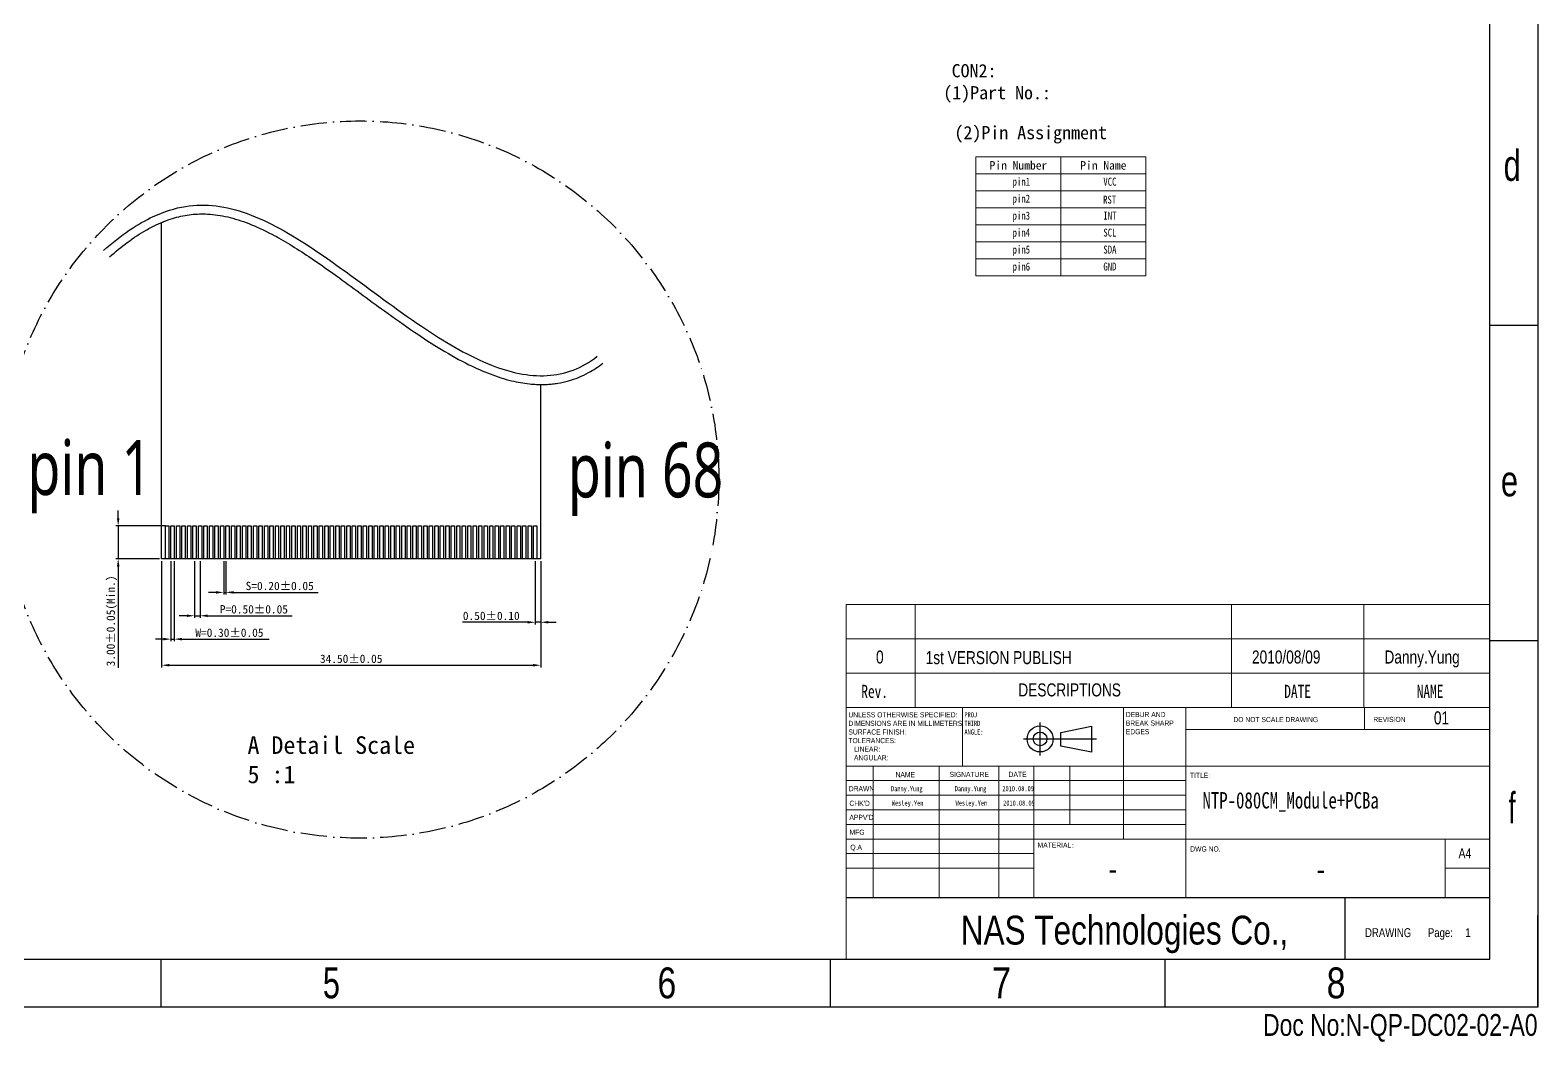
# Model space of a CAD drawing. Header units: millimetres. Extents: x 4747 to 6005, y -1475 to -549.
# Drawn here: x 5319 to 6005, y -1475 to -1014 of the extents above; entities that cross this region are included whole.
import ezdxf
from ezdxf.enums import TextEntityAlignment as Align

# ---------------------------------------------------------------- set-up
doc = ezdxf.new("R2010")
doc.units = ezdxf.units.MM
doc.linetypes.add('ACAD_ISO10W100', pattern=[18, 12, -3, 0, -3])
for name, color, linetype in [('ddim', 3, 'Continuous'), ('FPC', 3, 'Continuous'), ('pad', 2, 'Continuous')]:
    doc.layers.add(name, color=color, linetype=linetype)
doc.layers.add('Outline', color=255, linetype='Continuous', lineweight=0)
doc.styles.add('SEACAD_arial_ttf', font='ARIAL.TTF', dxfattribs={"height": 0.2})
doc.styles.add('SLDTEXTSTYLE0', font='TXT', dxfattribs={"width": 0.75})
doc.styles.add('型式1', font='MSJH.TTF', dxfattribs={"width": 0.75})
doc.dimstyles.new('5倍', dxfattribs={"dimtxt": 3.8, "dimasz": 3.5, "dimexe": 1, "dimexo": 1, "dimgap": 1, "dimtad": 1, "dimlfac": 0.2, "dimzin": 0, "dimdsep": 46, "dimtxsty": 'Standard', "dimcen": 0, "dimclrd": 256, "dimclre": 256, "dimclrt": 256, "dimadec": 0, "dimazin": 0, "dimtfac": 1, "dimtmove": 0, "dimatfit": 0, "dimfxl": 1.25, "dimtolj": 1, "dimtzin": 0, "dimarcsym": 0})

# ---------------------------------------------------------------- blocks, each defined once
blk = doc.blocks.new('SW_NOTE_0')
at = {"color": 0, "linetype": 'Continuous', "lineweight": 0, "char_height": 1.5, "attachment_point": 1, "style": 'SLDTEXTSTYLE0'}
for s, insert in [('{\\f@Arial Unicode MS|b0|i0|c0|p34;UNLESS OTHERWISE SPECIFIED:}', (0, 1.93)), ('{\\f@Arial Unicode MS|b0|i0|c0|p34;SURFACE FINISH:}', (0, -3.07)), ('{\\f@Arial Unicode MS|b0|i0|c0|p34;DIMENSIONS ARE IN MILLIMETERS}', (0, -0.57)), ('{\\f@Arial Unicode MS|b0|i0|c0|p34;TOLERANCES:}', (0, -5.57)), ('{\\f@Arial Unicode MS|b0|i0|c0|p34;   LINEAR:}', (0, -8.07)), ('{\\f@Arial Unicode MS|b0|i0|c0|p34;   ANGULAR:}', (0, -10.57))]:
    blk.add_mtext(s, dxfattribs=dict(at, insert=insert))
blk = doc.blocks.new('SW_NOTE_1')
at = {"color": 0, "linetype": 'Continuous', "lineweight": 0, "char_height": 1.5, "attachment_point": 1, "style": 'SLDTEXTSTYLE0'}
for s, insert in [('{\\f@Arial Unicode MS|b0|i0|c0|p34;DEBUR AND }', (0, 1.93)), ('{\\f@Arial Unicode MS|b0|i0|c0|p34;BREAK SHARP }', (0, -0.57)), ('{\\f@Arial Unicode MS|b0|i0|c0|p34;EDGES}', (0, -3.07))]:
    blk.add_mtext(s, dxfattribs=dict(at, insert=insert))
blk = doc.blocks.new('*D17')
at = {"layer": 'ddim', "lineweight": -2}
for p, q in [((5378.44, -1255.74), (5378.44, -1304.16)), ((5550.94, -1255.74), (5550.94, -1304.16)), ((5381.94, -1303.16), (5547.44, -1303.16))]:
    blk.add_line(p, q, dxfattribs=at)
at = {"layer": 'ddim'}
for points in [[(5381.94, -1302.58), (5381.94, -1303.74), (5378.44, -1303.16)], [(5547.44, -1302.58), (5547.44, -1303.74), (5550.94, -1303.16)]]:
    blk.add_solid(points, dxfattribs=at)
at = {"layer": 'Defpoints', "color": 0}
for p in [(5378.44, -1254.74), (5550.94, -1254.74), (5550.94, -1303.16)]:
    blk.add_point(p, dxfattribs=at)
at = {"layer": 'ddim', "insert": (5464.69, -1300.26), "char_height": 3.8, "attachment_point": 5}
blk.add_mtext('\\A1;34.50±0.05', dxfattribs=at)
blk = doc.blocks.new('*D18')
at = {"layer": 'ddim', "lineweight": -2}
for p, q in [((5382.69, -1255.74), (5382.69, -1292.28)), ((5384.19, -1255.74), (5384.19, -1292.28)), ((5379.19, -1291.28), (5375.69, -1291.28)), ((5382.69, -1291.28), (5384.19, -1291.28)), ((5387.69, -1291.28), (5427.39, -1291.28))]:
    blk.add_line(p, q, dxfattribs=at)
at = {"layer": 'ddim'}
for points in [[(5379.19, -1290.7), (5379.19, -1291.87), (5382.69, -1291.28)], [(5387.69, -1290.7), (5387.69, -1291.87), (5384.19, -1291.28)]]:
    blk.add_solid(points, dxfattribs=at)
at = {"layer": 'Defpoints', "color": 0}
for p in [(5382.69, -1254.74), (5384.19, -1254.74), (5384.19, -1291.28)]:
    blk.add_point(p, dxfattribs=at)
at = {"layer": 'ddim', "insert": (5409.29, -1288.38), "char_height": 3.8, "attachment_point": 5}
blk.add_mtext('\\A1;W=0.30±0.05', dxfattribs=at)
blk = doc.blocks.new('*D19')
at = {"layer": 'ddim', "lineweight": -2}
for p, q in [((5393.44, -1255.74), (5393.44, -1281.64)), ((5395.94, -1255.74), (5395.94, -1281.64)), ((5389.94, -1280.64), (5386.44, -1280.64)), ((5393.44, -1280.64), (5395.94, -1280.64)), ((5399.44, -1280.64), (5437.87, -1280.64))]:
    blk.add_line(p, q, dxfattribs=at)
at = {"layer": 'ddim'}
for points in [[(5389.94, -1280.06), (5389.94, -1281.23), (5393.44, -1280.64)], [(5399.44, -1280.06), (5399.44, -1281.23), (5395.94, -1280.64)]]:
    blk.add_solid(points, dxfattribs=at)
at = {"layer": 'Defpoints', "color": 0}
for p in [(5393.44, -1254.74), (5395.94, -1254.74), (5395.94, -1280.64)]:
    blk.add_point(p, dxfattribs=at)
at = {"layer": 'ddim', "insert": (5420.41, -1277.74), "char_height": 3.8, "attachment_point": 5}
blk.add_mtext('\\A1;P=0.50±0.05', dxfattribs=at)
blk = doc.blocks.new('*D20')
at = {"layer": 'ddim', "lineweight": -2}
for p, q in [((5406.69, -1255.74), (5406.69, -1271)), ((5407.69, -1255.74), (5407.69, -1271)), ((5403.19, -1270), (5399.69, -1270)), ((5406.69, -1270), (5407.69, -1270)), ((5411.19, -1270), (5449.62, -1270))]:
    blk.add_line(p, q, dxfattribs=at)
at = {"layer": 'ddim'}
for points in [[(5403.19, -1269.42), (5403.19, -1270.58), (5406.69, -1270)], [(5411.19, -1269.42), (5411.19, -1270.58), (5407.69, -1270)]]:
    blk.add_solid(points, dxfattribs=at)
at = {"layer": 'Defpoints', "color": 0}
for p in [(5406.69, -1254.74), (5407.69, -1254.74), (5407.69, -1270)]:
    blk.add_point(p, dxfattribs=at)
at = {"layer": 'ddim', "insert": (5432.16, -1267.1), "char_height": 3.8, "attachment_point": 5}
blk.add_mtext('\\A1;S=0.20±0.05', dxfattribs=at)
blk = doc.blocks.new('*D21')
at = {"layer": 'ddim', "lineweight": -2}
for p, q in [((5358.68, -1236.24), (5358.68, -1232.74)), ((5380.19, -1239.74), (5357.68, -1239.74)), ((5358.68, -1239.74), (5358.68, -1254.74)), ((5377.44, -1254.74), (5357.68, -1254.74)), ((5358.68, -1258.24), (5358.68, -1304.28))]:
    blk.add_line(p, q, dxfattribs=at)
at = {"layer": 'ddim'}
for points in [[(5358.09, -1236.24), (5359.26, -1236.24), (5358.68, -1239.74)], [(5358.09, -1258.24), (5359.26, -1258.24), (5358.68, -1254.74)]]:
    blk.add_solid(points, dxfattribs=at)
at = {"layer": 'Defpoints', "color": 0}
for p in [(5381.19, -1239.74), (5358.68, -1254.74), (5378.44, -1254.74)]:
    blk.add_point(p, dxfattribs=at)
at = {"layer": 'ddim', "insert": (5355.78, -1283.01), "char_height": 3.8, "attachment_point": 5, "rotation": 90}
blk.add_mtext('\\A1;3.00±0.05(Min.)', dxfattribs=at)
blk = doc.blocks.new('*D22')
at = {"layer": 'ddim', "lineweight": -2}
for p, q in [((5548.44, -1255.74), (5548.44, -1284.61)), ((5550.94, -1255.74), (5550.94, -1284.61)), ((5544.94, -1283.61), (5515.37, -1283.61)), ((5550.94, -1283.61), (5548.44, -1283.61)), ((5554.44, -1283.61), (5557.94, -1283.61))]:
    blk.add_line(p, q, dxfattribs=at)
at = {"layer": 'ddim'}
for points in [[(5544.94, -1283.03), (5544.94, -1284.19), (5548.44, -1283.61)], [(5554.44, -1283.03), (5554.44, -1284.19), (5550.94, -1283.61)]]:
    blk.add_solid(points, dxfattribs=at)
at = {"layer": 'Defpoints', "color": 0}
for p in [(5548.44, -1254.74), (5550.94, -1254.74), (5550.94, -1283.61)]:
    blk.add_point(p, dxfattribs=at)
at = {"layer": 'ddim', "insert": (5528.41, -1280.71), "char_height": 3.8, "attachment_point": 5}
blk.add_mtext('\\A1;0.50±0.10', dxfattribs=at)

msp = doc.modelspace()

# ---------------------------------------------------------------- linework, layer by layer
at = {"color": 7, "linetype": 'Continuous', "ltscale": 25.4}
for p, q in [((5982.677, -1436.935), (5982.677, -572.794)), ((5982.677, -1148.368), (6004.569, -1148.368)), ((5982.677, -1291.867), (6004.569, -1291.867)), ((5778.12, -1344.214), (5778.12, -1329.24)), ((5770.633, -1336.727), (5803.701, -1336.727)), ((5787.479, -1333.727), (5801.518, -1330.919)), ((5787.479, -1339.966), (5787.479, -1333.727)), ((5801.518, -1330.919), (5801.518, -1342.774)), ((5801.518, -1342.774), (5787.479, -1339.966)), ((5689.952, -1408.859), (5982.677, -1408.859)), ((4769.136, -1436.935), (5982.677, -1436.935)), ((5378.09, -1436.935), (5378.09, -1458.827)), ((5682.6, -1436.935), (5682.6, -1458.827)), ((5834.855, -1436.935), (5834.855, -1458.827))]:
    msp.add_line(p, q, dxfattribs=at)
at = {"color": 7, "linetype": 'Continuous', "lineweight": 0}
for p, q in [((5689.952, -1275.553), (5689.952, -1436.935)), ((5689.952, -1275.553), (5982.677, -1275.553)), ((5721.226, -1275.553), (5721.226, -1322.464)), ((5865.12, -1275.553), (5865.12, -1322.464)), ((5925.385, -1275.553), (5925.385, -1322.464)), ((5689.952, -1291.19), (5982.677, -1291.19)), ((5689.952, -1306.827), (5982.677, -1306.827)), ((5689.952, -1322.464), (5982.677, -1322.464)), ((5742.805, -1349.047), (5742.805, -1322.464)), ((5815.987, -1322.464), (5815.987, -1382.276)), ((5844.446, -1322.464), (5844.446, -1408.859)), ((5925.759, -1332.433), (5925.759, -1322.464)), ((5982.677, -1332.433), (5844.446, -1332.433)), ((5982.677, -1349.047), (5689.952, -1349.047)), ((5702.149, -1349.047), (5702.149, -1408.859)), ((5732.158, -1349.047), (5732.158, -1408.859)), ((5759.379, -1349.047), (5759.379, -1408.859)), ((5775.33, -1408.859), (5775.33, -1349.047)), ((5791.593, -1375.63), (5791.593, -1349.047)), ((5844.446, -1355.693), (5689.952, -1355.693)), ((5844.446, -1362.338), (5689.952, -1362.338)), ((5844.446, -1368.984), (5689.952, -1368.984)), ((5844.446, -1375.63), (5689.952, -1375.63)), ((5775.33, -1382.276), (5689.952, -1382.276)), ((5775.33, -1382.276), (5982.677, -1382.276)), ((5962.349, -1408.859), (5962.349, -1382.276)), ((5775.33, -1388.922), (5689.952, -1388.922)), ((5775.33, -1395.567), (5689.952, -1395.567)), ((5982.677, -1395.567), (5962.349, -1395.567))]:
    msp.add_line(p, q, dxfattribs=at)
for p, q in [((5916.983, -1436.935), (5916.983, -1408.859)), ((6004.569, -1458.827), (6004.569, -1417.086)), ((6004.569, -1458.827), (4747.244, -1458.827))]:
    msp.add_line(p, q)
at = {"color": 7, "linetype": 'Continuous', "ltscale": 25.4}
msp.add_lwpolyline([(4747.244, -550.902), (6004.569, -550.902), (6004.569, -1458.827), (4747.244, -1458.827)], close=True, dxfattribs=at)
at = {"color": 2, "linetype": 'ACAD_ISO10W100'}
msp.add_circle((5468.728, -1218.646), 163.211, dxfattribs=at)
at = {"color": 7, "linetype": 'Continuous', "ltscale": 25.4}
for radius in [5.927, 3.12]:
    msp.add_circle((5778.12, -1336.727), radius, dxfattribs=at)
for points, knots in [([(5352.049, -1114.36), (5360.13, -1107.167), (5367.623, -1102.207), (5384.839, -1094.209), (5393.913, -1093.019), (5412.475, -1095.248), (5422.059, -1098.863), (5442.44, -1109.981), (5453.247, -1117.513), (5475.745, -1133.908), (5487.32, -1142.674), (5508.755, -1156.896), (5518.601, -1162.674), (5536.819, -1169.815), (5545.245, -1171.806), (5561.81, -1170.863), (5569.858, -1168.004), (5576.657, -1162.553)], [1.0969539, 1.0969539, 1.0969539, 1.0969539, 1.5590917, 1.5590917, 2.2389278, 2.2389278, 2.9187639, 2.9187639, 3.5986, 3.5986, 4.2784361, 4.2784361, 4.8578182, 4.8578182, 5.3386984, 5.3386984, 5.787912, 5.787912, 5.787912, 5.787912]), ([(5354.708, -1117.348), (5357.497, -1114.865), (5360.202, -1112.668), (5365.79, -1108.538), (5368.649, -1106.678), (5373.051, -1104.179), (5374.661, -1103.35), (5376.932, -1102.292), (5377.628, -1101.984), (5378.999, -1101.405), (5379.678, -1101.133), (5381.695, -1100.37), (5383.013, -1099.93), (5386.909, -1098.801), (5389.423, -1098.303), (5394.391, -1097.743), (5396.845, -1097.681), (5400.829, -1097.889), (5402.348, -1098.038), (5405.398, -1098.477), (5406.939, -1098.768), (5411.618, -1099.857), (5414.812, -1100.868), (5421.501, -1103.484), (5425.002, -1105.109), (5431.294, -1108.423), (5434.042, -1109.993), (5439.652, -1113.402), (5442.512, -1115.239), (5449.515, -1119.913), (5453.706, -1122.855), (5461.528, -1128.483), (5465.138, -1131.131), (5472.423, -1136.489), (5476.102, -1139.199), (5484.315, -1145.158), (5488.863, -1148.396), (5497.531, -1154.289), (5501.642, -1156.97), (5509.915, -1161.984), (5514.077, -1164.314), (5521.446, -1167.948), (5524.634, -1169.362), (5531.08, -1171.828), (5534.354, -1172.885), (5540.349, -1174.337), (5543.05, -1174.823), (5547.923, -1175.328), (5550.082, -1175.426), (5552.809, -1175.37), (5553.362, -1175.349), (5554.314, -1175.297), (5554.717, -1175.27), (5555.519, -1175.205), (5555.92, -1175.167), (5557.123, -1175.035), (5557.924, -1174.926), (5560.322, -1174.53), (5561.914, -1174.177), (5566.645, -1172.848), (5569.739, -1171.6), (5574.94, -1168.757), (5577.103, -1167.322), (5579.159, -1165.673)], [1.0969539, 1.0969539, 1.0969539, 1.0969539, 1.2612269, 1.2612269, 1.4470619, 1.4470619, 1.558135, 1.558135, 1.6073977, 1.6073977, 1.6566604, 1.6566604, 1.7551857, 1.7551857, 1.9522364, 1.9522364, 2.1492871, 2.1492871, 2.2693536, 2.2693536, 2.38942, 2.38942, 2.629553, 2.629553, 2.8790114, 2.8790114, 3.0653239, 3.0653239, 3.2516364, 3.2516364, 3.5139204, 3.5139204, 3.7319485, 3.7319485, 3.9499767, 3.9499767, 4.2155083, 4.2155083, 4.4539066, 4.4539066, 4.6923049, 4.6923049, 4.8719727, 4.8719727, 5.0516404, 5.0516404, 5.1955203, 5.1955203, 5.3080542, 5.3080542, 5.3366269, 5.3366269, 5.3571022, 5.3571022, 5.3775775, 5.3775775, 5.418528, 5.418528, 5.5004291, 5.5004291, 5.6642313, 5.6642313, 5.787912, 5.787912, 5.787912, 5.787912])]:
    msp.add_open_spline(points, degree=3, knots=knots)
at = {"layer": 'FPC'}
for p, q in [((5378.439, -1254.744), (5378.439, -1101.641)), ((5550.939, -1254.744), (5550.939, -1175.391)), ((5550.939, -1254.744), (5378.439, -1254.744))]:
    msp.add_line(p, q, dxfattribs=at)
at = {"layer": 'Outline'}
for p, q in [((5748.944, -1071.814), (5826.2, -1071.814)), ((5748.944, -1071.814), (5748.944, -1125.893)), ((5787.572, -1071.814), (5787.572, -1125.893)), ((5826.2, -1071.814), (5826.2, -1125.893)), ((5748.944, -1079.54), (5826.2, -1079.54)), ((5748.944, -1087.265), (5826.2, -1087.265)), ((5748.944, -1094.991), (5826.2, -1094.991)), ((5748.944, -1102.716), (5826.2, -1102.716)), ((5748.944, -1110.442), (5826.2, -1110.442)), ((5748.944, -1118.168), (5826.2, -1118.168)), ((5748.944, -1118.168), (5826.2, -1118.168)), ((5748.944, -1118.168), (5826.2, -1118.168)), ((5748.944, -1125.893), (5826.2, -1125.893)), ((5748.944, -1125.893), (5826.2, -1125.893))]:
    msp.add_line(p, q, dxfattribs=at)
at = {"layer": 'pad'}
for points in [[(5381.689, -1254.744), (5380.189, -1254.744), (5380.189, -1239.744), (5381.689, -1239.744)], [(5384.189, -1254.744), (5382.689, -1254.744), (5382.689, -1239.744), (5384.189, -1239.744)], [(5386.689, -1254.744), (5385.189, -1254.744), (5385.189, -1239.744), (5386.689, -1239.744)], [(5389.189, -1254.744), (5387.689, -1254.744), (5387.689, -1239.744), (5389.189, -1239.744)], [(5391.689, -1254.744), (5390.189, -1254.744), (5390.189, -1239.744), (5391.689, -1239.744)], [(5394.189, -1254.744), (5392.689, -1254.744), (5392.689, -1239.744), (5394.189, -1239.744)], [(5396.689, -1254.744), (5395.189, -1254.744), (5395.189, -1239.744), (5396.689, -1239.744)], [(5399.189, -1254.744), (5397.689, -1254.744), (5397.689, -1239.744), (5399.189, -1239.744)], [(5401.689, -1254.744), (5400.189, -1254.744), (5400.189, -1239.744), (5401.689, -1239.744)], [(5404.189, -1254.744), (5402.689, -1254.744), (5402.689, -1239.744), (5404.189, -1239.744)], [(5406.689, -1254.744), (5405.189, -1254.744), (5405.189, -1239.744), (5406.689, -1239.744)], [(5409.189, -1254.744), (5407.689, -1254.744), (5407.689, -1239.744), (5409.189, -1239.744)], [(5411.689, -1254.744), (5410.189, -1254.744), (5410.189, -1239.744), (5411.689, -1239.744)], [(5414.189, -1254.744), (5412.689, -1254.744), (5412.689, -1239.744), (5414.189, -1239.744)], [(5416.689, -1254.744), (5415.189, -1254.744), (5415.189, -1239.744), (5416.689, -1239.744)], [(5419.189, -1254.744), (5417.689, -1254.744), (5417.689, -1239.744), (5419.189, -1239.744)], [(5421.689, -1254.744), (5420.189, -1254.744), (5420.189, -1239.744), (5421.689, -1239.744)], [(5424.189, -1254.744), (5422.689, -1254.744), (5422.689, -1239.744), (5424.189, -1239.744)], [(5426.689, -1254.744), (5425.189, -1254.744), (5425.189, -1239.744), (5426.689, -1239.744)], [(5429.189, -1254.744), (5427.689, -1254.744), (5427.689, -1239.744), (5429.189, -1239.744)], [(5431.689, -1254.744), (5430.189, -1254.744), (5430.189, -1239.744), (5431.689, -1239.744)], [(5434.189, -1254.744), (5432.689, -1254.744), (5432.689, -1239.744), (5434.189, -1239.744)], [(5436.689, -1254.744), (5435.189, -1254.744), (5435.189, -1239.744), (5436.689, -1239.744)], [(5439.189, -1254.744), (5437.689, -1254.744), (5437.689, -1239.744), (5439.189, -1239.744)], [(5441.689, -1254.744), (5440.189, -1254.744), (5440.189, -1239.744), (5441.689, -1239.744)], [(5444.189, -1254.744), (5442.689, -1254.744), (5442.689, -1239.744), (5444.189, -1239.744)], [(5446.689, -1254.744), (5445.189, -1254.744), (5445.189, -1239.744), (5446.689, -1239.744)], [(5449.189, -1254.744), (5447.689, -1254.744), (5447.689, -1239.744), (5449.189, -1239.744)], [(5451.689, -1254.744), (5450.189, -1254.744), (5450.189, -1239.744), (5451.689, -1239.744)], [(5454.189, -1254.744), (5452.689, -1254.744), (5452.689, -1239.744), (5454.189, -1239.744)], [(5456.689, -1254.744), (5455.189, -1254.744), (5455.189, -1239.744), (5456.689, -1239.744)], [(5459.189, -1254.744), (5457.689, -1254.744), (5457.689, -1239.744), (5459.189, -1239.744)], [(5461.689, -1254.744), (5460.189, -1254.744), (5460.189, -1239.744), (5461.689, -1239.744)], [(5464.189, -1254.744), (5462.689, -1254.744), (5462.689, -1239.744), (5464.189, -1239.744)], [(5466.689, -1254.744), (5465.189, -1254.744), (5465.189, -1239.744), (5466.689, -1239.744)], [(5469.189, -1254.744), (5467.689, -1254.744), (5467.689, -1239.744), (5469.189, -1239.744)], [(5471.689, -1254.744), (5470.189, -1254.744), (5470.189, -1239.744), (5471.689, -1239.744)], [(5474.189, -1254.744), (5472.689, -1254.744), (5472.689, -1239.744), (5474.189, -1239.744)], [(5476.689, -1254.744), (5475.189, -1254.744), (5475.189, -1239.744), (5476.689, -1239.744)], [(5479.189, -1254.744), (5477.689, -1254.744), (5477.689, -1239.744), (5479.189, -1239.744)], [(5481.689, -1254.744), (5480.189, -1254.744), (5480.189, -1239.744), (5481.689, -1239.744)], [(5484.189, -1254.744), (5482.689, -1254.744), (5482.689, -1239.744), (5484.189, -1239.744)], [(5486.689, -1254.744), (5485.189, -1254.744), (5485.189, -1239.744), (5486.689, -1239.744)], [(5489.189, -1254.744), (5487.689, -1254.744), (5487.689, -1239.744), (5489.189, -1239.744)], [(5491.689, -1254.744), (5490.189, -1254.744), (5490.189, -1239.744), (5491.689, -1239.744)], [(5494.189, -1254.744), (5492.689, -1254.744), (5492.689, -1239.744), (5494.189, -1239.744)], [(5496.689, -1254.744), (5495.189, -1254.744), (5495.189, -1239.744), (5496.689, -1239.744)], [(5499.189, -1254.744), (5497.689, -1254.744), (5497.689, -1239.744), (5499.189, -1239.744)], [(5501.689, -1254.744), (5500.189, -1254.744), (5500.189, -1239.744), (5501.689, -1239.744)], [(5504.189, -1254.744), (5502.689, -1254.744), (5502.689, -1239.744), (5504.189, -1239.744)], [(5506.689, -1254.744), (5505.189, -1254.744), (5505.189, -1239.744), (5506.689, -1239.744)], [(5509.189, -1254.744), (5507.689, -1254.744), (5507.689, -1239.744), (5509.189, -1239.744)], [(5511.689, -1254.744), (5510.189, -1254.744), (5510.189, -1239.744), (5511.689, -1239.744)], [(5514.189, -1254.744), (5512.689, -1254.744), (5512.689, -1239.744), (5514.189, -1239.744)], [(5516.689, -1254.744), (5515.189, -1254.744), (5515.189, -1239.744), (5516.689, -1239.744)], [(5519.189, -1254.744), (5517.689, -1254.744), (5517.689, -1239.744), (5519.189, -1239.744)], [(5521.689, -1254.744), (5520.189, -1254.744), (5520.189, -1239.744), (5521.689, -1239.744)], [(5524.189, -1254.744), (5522.689, -1254.744), (5522.689, -1239.744), (5524.189, -1239.744)], [(5526.689, -1254.744), (5525.189, -1254.744), (5525.189, -1239.744), (5526.689, -1239.744)], [(5529.189, -1254.744), (5527.689, -1254.744), (5527.689, -1239.744), (5529.189, -1239.744)], [(5531.689, -1254.744), (5530.189, -1254.744), (5530.189, -1239.744), (5531.689, -1239.744)], [(5534.189, -1254.744), (5532.689, -1254.744), (5532.689, -1239.744), (5534.189, -1239.744)], [(5536.689, -1254.744), (5535.189, -1254.744), (5535.189, -1239.744), (5536.689, -1239.744)], [(5539.189, -1254.744), (5537.689, -1254.744), (5537.689, -1239.744), (5539.189, -1239.744)], [(5541.689, -1254.744), (5540.189, -1254.744), (5540.189, -1239.744), (5541.689, -1239.744)], [(5544.189, -1254.744), (5542.689, -1254.744), (5542.689, -1239.744), (5544.189, -1239.744)], [(5546.689, -1254.744), (5545.189, -1254.744), (5545.189, -1239.744), (5546.689, -1239.744)], [(5549.189, -1254.744), (5547.689, -1254.744), (5547.689, -1239.744), (5549.189, -1239.744)]]:
    msp.add_lwpolyline(points, close=True, dxfattribs=at)

# ---------------------------------------------------------------- block references
at = {"color": 7, "linetype": 'Continuous', "lineweight": 0, "xscale": 1.56370499999889, "yscale": 1.563705000000652, "zscale": 1.563705000000001}
for name, p in [('SW_NOTE_0', (5690.88, -1327.566)), ('SW_NOTE_1', (5817.096, -1327.437))]:
    msp.add_blockref(name, p, dxfattribs=at)

# ---------------------------------------------------------------- texts
at = {"color": 7, "linetype": 'Continuous', "ltscale": 25.4, "style": 'SEACAD_arial_ttf'}
for s, height, width, p in [('d', 14.038, 0.714, (5989, -1068.662)), ('e', 14.038, 0.714, (5987.762, -1212.257)), ('f', 14.038, 0.571, (5991.282, -1361.024)), ('NAS Technologies Co.,', 13.13512, 0.781, (5742.039, -1417.164)), ('DRAWING', 4.0555, 0.767, (5925.947, -1422.847)), ('Page:', 4.0555, 0.767, (5954.554, -1422.847)), ('1', 4.056, 0.767, (5971.595, -1422.847)), ('5', 14.038, 0.714, (5451.784, -1440.718)), ('6', 14.038, 0.786, (5604.022, -1440.718)), ('7', 14.038, 0.786, (5756.261, -1440.718)), ('8', 14.038, 0.786, (5908.499, -1440.718))]:
    msp.add_text(s, height=height, dxfattribs=dict(at, width=width)).set_placement(p, align=Align.TOP_LEFT)
at = {"char_height": 25, "width": 695.68743, "attachment_point": 1, "style": '型式1'}
for s, insert in [('{\\C4;pin 1}', (5317.393, -1200.679)), ('{\\C4;pin 68}', (5563.277, -1201.794))]:
    msp.add_mtext(s, dxfattribs=dict(at, insert=insert))
at = {"color": 7, "linetype": 'Continuous', "lineweight": 0, "attachment_point": 1, "style": 'SLDTEXTSTYLE0'}
for s, insert, char_height in [('{\\f@Arial Unicode MS|b0|i0|c136|p34;0}', (5703.468, -1296.446), 5.94208), ('{\\fArial|b0|i0|c0|p34;2010/0\\fArial|b0|i0|c238|p34;8\\fArial|b0|i0|c0|p34;/\\fArial|b0|i0|c238|p34;09}', (5874.511, -1296.446), 5.94208), ('{\\f@Arial Unicode MS|b0|i0|c0|p34;1st VERSION PUBLISH}', (5726.045, -1296.724), 5.94208), ('{\\fArial|b0|i0|c238|p34;Danny\\fArial|b0|i0|c0|p34;.Y\\fArial|b0|i0|c238|p34;ung}', (5934.775, -1296.446), 5.94208), ('Rev.', (5696.766, -1312.083), 5.9421), ('{\\f@Arial Unicode MS|b0|i0|c136|p34;DESCRIPTIONS}', (5768.203, -1311.424), 5.94208), ('DATE', (5889.192, -1312.083), 5.9421), ('NAME', (5949.457, -1312.083), 5.9421), ('PROJ\\PTHIRD\\PANGLE:', (5743.698, -1324.545), 2.3456), ('{\\f@Arial Unicode MS|b0|i0|c0|p34;DO NOT SCALE DRAWING}', (5866.048, -1326.713), 2.34556), ('{\\f@Arial Unicode MS|b0|i0|c0|p34;REVISION\\f@Arial Unicode MS|b0|i0|c136|p34; }', (5929.711, -1326.661), 2.34556), ('{\\f@Arial Unicode MS|b0|i0|c136|p34;01}', (5957.275, -1324.144), 5.94208), ('{\\f@Arial Unicode MS|b0|i0|c0|p34;DRAWN}', (5691.057, -1358.148), 2.34556), ('Danny.Yung', (5710.266, -1358.148), 2.3456), ('{\\f@Arial Unicode MS|b0|i0|c0|p34;NAME}', (5712.348, -1351.781), 2.34556), ('{\\f@Arial Unicode MS|b0|i0|c0|p34;SIGNATURE}', (5736.916, -1351.687), 2.34556), ('Danny.Yung', (5739.275, -1358.148), 2.3456), ('{\\f@Arial Unicode MS|b0|i0|c0|p34;DATE}', (5763.782, -1351.664), 2.34556), ('{\\f@Arial Unicode MS|b0|i0|c0|p34;TITLE:}', (5846.254, -1352.13), 2.34556), ("{\\f@Arial Unicode MS|b0|i0|c0|p34;CHK'D}", (5691.367, -1364.834), 2.34556), ('Wesley.Yen', (5710.653, -1364.7), 2.3456), ('Wesley.Yen', (5739.662, -1364.7), 2.3456), ('2010.08.09', (5760.933, -1358.148), 2.3456), ('2010.08.09', (5761.32, -1364.7), 2.3456), ('NTP-080CM_Module+PCBa', (5851.986, -1360.905), 7.488), ("{\\f@Arial Unicode MS|b0|i0|c0|p34;APPV'D}", (5691.354, -1371.229), 2.34556), ('{\\f@Arial Unicode MS|b0|i0|c0|p34;MFG}', (5691.437, -1378.001), 2.34556), ('{\\f@Arial Unicode MS|b0|i0|c0|p34;Q.A}', (5691.772, -1384.856), 2.34556), ('{\\f@Arial Unicode MS|b0|i0|c0|p34;MATERIAL}:', (5776.966, -1383.861), 2.34556), ('{\\f@Arial Unicode MS|b0|i0|c0|p34;DWG NO.}', (5846.438, -1385.609), 2.34556), ('{\\f@Arial Unicode MS|b0|i0|c0|p34;A4}', (5968.481, -1386.497), 4.55103), ('-', (5808.62, -1390.939), 9.93), ('-', (5903.338, -1391.102), 9.93), ('{\\fArial|b0|i0|c0|p34;Doc No:N-QP-DC02-02-A0 }', (5879.58, -1461.928), 9.92953)]:
    msp.add_mtext(s, dxfattribs=dict(at, insert=insert, char_height=char_height))
at = {"insert": (5417.522, -1335.516), "char_height": 8, "width": 83.88495, "attachment_point": 1}
msp.add_mtext('A Detail Scale 5 :1', dxfattribs=at)
at = {"layer": 'Outline', "color": 2, "width": 0.8}
for s, p in [('pin1', (5765.61, -1084.894)), ('VCC', (5806.895, -1084.891)), ('pin2', (5765.61, -1092.619)), ('RST', (5806.775, -1093.061)), ('pin3', (5765.61, -1100.345)), ('INT', (5806.895, -1100.342)), ('pin4', (5765.61, -1108.07)), ('SCL', (5806.895, -1108.067)), ('pin5', (5765.61, -1115.796)), ('SDA', (5806.895, -1115.793)), ('pin6', (5765.61, -1123.522)), ('GND', (5806.895, -1123.518))]:
    msp.add_text(s, height=3.64, dxfattribs=at).set_placement(p)
at = {"layer": 'Outline', "color": 3, "attachment_point": 5}
for s, insert, char_height, width in [('{\\C7;CON2:\\P\\fArial|b0|i0|c136|p34;       \\fArial|b0|i0|c0|p34; \\fArial|b0|i0|c136|p34; \\Ftxt|c238;(1)Part No.:}', (5748.079, -1038.367), 6, 250.57324), ('{\\C7;(2)Pin Assignment}', (5773.827, -1061.722), 6, 195.13446), ('Pin Number', (5768.258, -1075.677), 3.8628, 38.62789), ('Pin Name', (5806.886, -1075.677), 3.8628, 38.62789)]:
    msp.add_mtext(s, dxfattribs=dict(at, insert=insert, char_height=char_height, width=width))

# ---------------------------------------------------------------- dimensions: what is measured, and where the dimension line sits
at = {"layer": 'ddim'}
dim = msp.add_linear_dim(base=(5358.676, -1254.744), p1=(5381.189, -1239.744), p2=(5378.439, -1254.744), angle=90, text='<>(Min.)', dimstyle='5倍', override={"dimtol": 1, "dimtp": 0.05, "dimtm": 0.05}, dxfattribs=at)
dim.commit()
dim.dimension.update_dxf_attribs({"geometry": '*D21', "text_midpoint": (5358.676, -1283.011), "dimtype": 160})
for base, p1, p2, text, picture, middle in [((5384.189, -1291.285), (5382.689, -1254.744), (5384.189, -1254.744), 'W=<>', '*D18', (5409.289, -1291.285)), ((5395.939, -1280.642), (5393.439, -1254.744), (5395.939, -1254.744), 'P=<>', '*D19', (5420.406, -1280.642)), ((5407.689, -1269.999), (5406.689, -1254.744), (5407.689, -1254.744), 'S=<>', '*D20', (5432.156, -1269.999))]:
    dim = msp.add_linear_dim(base=base, p1=p1, p2=p2, text=text, dimstyle='5倍', override={"dimtol": 1, "dimtp": 0.05, "dimtm": 0.05}, dxfattribs=at)
    dim.commit()
    dim.dimension.update_dxf_attribs({"geometry": picture, "text_midpoint": middle, "dimtype": 160})
for base, p1, override, picture, middle in [((5550.939, -1303.159), (5378.439, -1254.744), {"dimgap": 1, "dimtol": 1, "dimlim": 0, "dimtp": 0.05, "dimtm": 0.05}, '*D17', (5464.689, -1303.159)), ((5550.939, -1283.611), (5548.439, -1254.744), {"dimtol": 1, "dimtp": 0.1, "dimtm": 0.1}, '*D22', (5528.406, -1283.611))]:
    dim = msp.add_linear_dim(base=base, p1=p1, p2=(5550.939, -1254.744), dimstyle='5倍', override=override, dxfattribs=at)
    dim.commit()
    dim.dimension.update_dxf_attribs({"geometry": picture, "text_midpoint": middle, "dimtype": 160})

doc.saveas('drawing.dxf')
